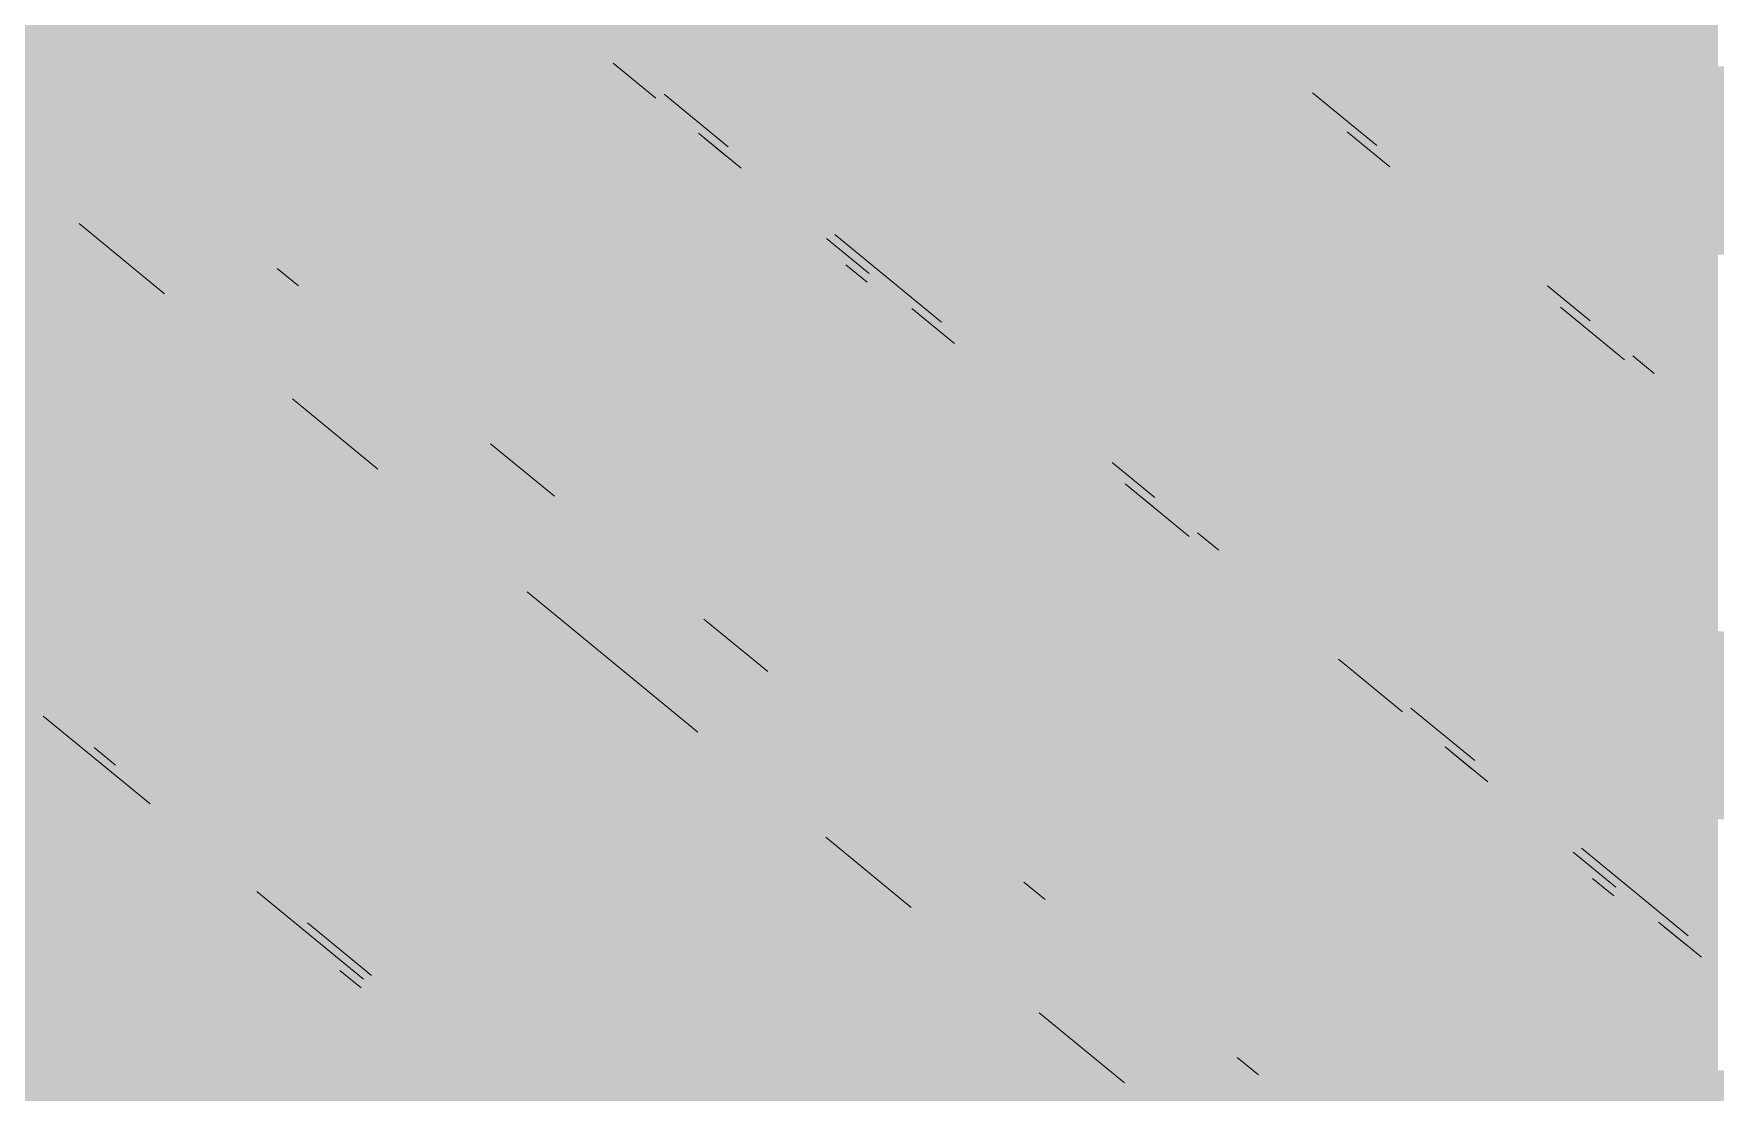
# Paper-space layout '03 3D Building and Roof' of a CAD drawing. Header units: millimetres. Extents: x 5 to 415, y 5 to 292.
# Drawn here: x 260.248 to 262.83, y 73.23 to 74.856 of the extents above; entities that cross this region are included whole.
import ezdxf

# ---------------------------------------------------------------- set-up
doc = ezdxf.new("R2010")
doc.units = ezdxf.units.MM
doc.layers.add('EXISTING', color=7, linetype='Continuous')
doc.layers.add('IMAGES', color=7, linetype='Continuous')

# ---------------------------------------------------------------- blocks, each defined once
blk = doc.blocks.new('SHEET_03')
at = {"layer": 'EXISTING', "color": 250, "lineweight": 9}
for p, q in [((261.1377, 74.8109), (261.2032, 74.757)), ((261.314, 74.6821), (261.2157, 74.7629)), ((262.3101, 74.6842), (262.2118, 74.765)), ((261.2688, 74.7031), (261.3343, 74.6493)), ((261.3106, 74.6686), (261.2779, 74.6956)), ((262.2649, 74.7053), (262.3304, 74.6514)), ((260.3174, 74.5642), (260.4485, 74.4565)), ((261.4654, 74.5415), (261.5309, 74.4877)), ((261.6417, 74.4127), (261.4778, 74.5474)), ((260.6545, 74.4686), (260.6217, 74.4955)), ((261.5275, 74.4742), (261.4947, 74.5012)), ((262.6378, 74.4149), (262.5722, 74.4688)), ((261.5964, 74.4338), (261.6619, 74.3799)), ((262.5925, 74.436), (262.6908, 74.3552)), ((262.7361, 74.3341), (262.7033, 74.361)), ((260.645, 74.2949), (260.7761, 74.1872)), ((261.0476, 74.1454), (260.9494, 74.2262)), ((261.9693, 74.1434), (261.9038, 74.1973)), ((261.924, 74.1645), (262.0223, 74.0837)), ((261.9659, 74.13), (261.9331, 74.1569)), ((262.0676, 74.0626), (262.0348, 74.0895)), ((261.0054, 73.9986), (261.2675, 73.7832)), ((261.3753, 73.8761), (261.277, 73.9569)), ((262.2517, 73.8951), (262.35, 73.8143)), ((262.4608, 73.7394), (262.3625, 73.8202)), ((260.2625, 73.8076), (260.4264, 73.6729)), ((260.3733, 73.7326), (260.3406, 73.7596)), ((262.4155, 73.7605), (262.481, 73.7066)), ((262.4574, 73.726), (262.4246, 73.7529)), ((261.4641, 73.6216), (261.5952, 73.5138)), ((262.7884, 73.4701), (262.6246, 73.6047)), ((262.6121, 73.5989), (262.6776, 73.545)), ((261.8012, 73.5259), (261.7684, 73.5529)), ((262.6742, 73.5316), (262.6415, 73.5585)), ((260.5902, 73.5383), (260.754, 73.4036)), ((260.7665, 73.4095), (260.6682, 73.4903)), ((262.7431, 73.4911), (262.8087, 73.4373)), ((262.785, 73.4567), (262.7522, 73.4836)), ((260.7506, 73.3902), (260.7178, 73.4171)), ((261.7918, 73.3522), (261.9228, 73.2445)), ((262.1288, 73.2566), (262.0961, 73.2835))]:
    blk.add_line(p, q, dxfattribs=at)
at = {"layer": 'IMAGES', "color": 7}
for points in [[(260.2327, 74.8058), (260.3291, 74.8058), (260.2327, 74.9022), (260.3291, 74.9022)], [(260.3291, 74.8058), (260.4255, 74.8058), (260.3291, 74.9022), (260.4255, 74.9022)], [(260.4255, 74.8058), (260.8109, 74.8058), (260.4255, 74.9022), (260.8109, 74.9022)], [(260.8109, 74.8058), (260.9073, 74.8058), (260.8109, 74.9022), (260.9073, 74.9022)], [(260.9073, 74.8058), (261.0036, 74.8058), (260.9073, 74.9022), (261.0036, 74.9022)], [(261.0036, 74.8058), (261.1964, 74.8058), (261.0036, 74.9022), (261.1964, 74.9022)], [(261.1964, 74.8058), (261.2927, 74.8058), (261.1964, 74.9022), (261.2927, 74.9022)], [(261.2927, 74.8058), (261.3891, 74.8058), (261.2927, 74.9022), (261.3891, 74.9022)], [(261.3891, 74.8058), (261.9673, 74.8058), (261.3891, 74.9022), (261.9673, 74.9022)], [(261.9673, 74.8058), (262.0636, 74.8058), (261.9673, 74.9022), (262.0636, 74.9022)], [(262.0636, 74.8058), (262.2564, 74.8058), (262.0636, 74.9022), (262.2564, 74.9022)], [(262.2564, 74.8058), (262.3527, 74.8058), (262.2564, 74.9022), (262.3527, 74.9022)], [(262.3527, 74.8058), (262.8345, 74.8058), (262.3527, 74.9022), (262.8345, 74.9022)], [(260.2327, 74.7094), (260.3291, 74.7094), (260.2327, 74.8058), (260.3291, 74.8058)], [(260.3291, 74.7094), (260.4255, 74.7094), (260.3291, 74.8058), (260.4255, 74.8058)], [(260.4255, 74.7094), (260.5218, 74.7094), (260.4255, 74.8058), (260.5218, 74.8058)], [(260.5218, 74.7094), (261.0036, 74.7094), (260.5218, 74.8058), (261.0036, 74.8058)], [(261.0036, 74.7094), (261.1, 74.7094), (261.0036, 74.8058), (261.1, 74.8058)], [(261.1, 74.7094), (261.1964, 74.7094), (261.1, 74.8058), (261.1964, 74.8058)], [(261.1964, 74.7094), (261.2927, 74.7094), (261.1964, 74.8058), (261.2927, 74.8058)], [(261.2927, 74.7094), (261.3891, 74.7094), (261.2927, 74.8058), (261.3891, 74.8058)], [(261.3891, 74.7094), (261.4855, 74.7094), (261.3891, 74.8058), (261.4855, 74.8058)], [(261.4855, 74.7094), (261.9673, 74.7094), (261.4855, 74.8058), (261.9673, 74.8058)], [(261.9673, 74.7094), (262.0636, 74.7094), (261.9673, 74.8058), (262.0636, 74.8058)], [(262.0636, 74.7094), (262.16, 74.7094), (262.0636, 74.8058), (262.16, 74.8058)], [(262.16, 74.7094), (262.3527, 74.7094), (262.16, 74.8058), (262.3527, 74.8058)], [(262.3527, 74.7094), (262.4491, 74.7094), (262.3527, 74.8058), (262.4491, 74.8058)], [(262.4491, 74.7094), (263.1236, 74.7094), (262.4491, 74.8058), (263.1236, 74.8058)], [(260.2327, 74.613), (260.4255, 74.613), (260.2327, 74.7094), (260.4255, 74.7094)], [(260.4255, 74.613), (260.5218, 74.613), (260.4255, 74.7094), (260.5218, 74.7094)], [(260.5218, 74.613), (260.6182, 74.613), (260.5218, 74.7094), (260.6182, 74.7094)], [(260.6182, 74.613), (260.7145, 74.613), (260.6182, 74.7094), (260.7145, 74.7094)], [(260.7145, 74.613), (261.1, 74.613), (260.7145, 74.7094), (261.1, 74.7094)], [(261.1, 74.613), (261.1964, 74.613), (261.1, 74.7094), (261.1964, 74.7094)], [(261.1964, 74.613), (261.3891, 74.613), (261.1964, 74.7094), (261.3891, 74.7094)], [(261.3891, 74.613), (261.4855, 74.613), (261.3891, 74.7094), (261.4855, 74.7094)], [(261.4855, 74.613), (261.5818, 74.613), (261.4855, 74.7094), (261.5818, 74.7094)], [(261.5818, 74.613), (262.0636, 74.613), (261.5818, 74.7094), (262.0636, 74.7094)], [(262.0636, 74.613), (262.16, 74.613), (262.0636, 74.7094), (262.16, 74.7094)], [(262.16, 74.613), (262.2564, 74.613), (262.16, 74.7094), (262.2564, 74.7094)], [(262.2564, 74.613), (262.4491, 74.613), (262.2564, 74.7094), (262.4491, 74.7094)], [(262.4491, 74.613), (262.5455, 74.613), (262.4491, 74.7094), (262.5455, 74.7094)], [(262.5455, 74.613), (263.22, 74.613), (262.5455, 74.7094), (263.22, 74.7094)], [(260.2327, 74.5166), (260.4255, 74.5166), (260.2327, 74.613), (260.4255, 74.613)], [(260.4255, 74.5166), (260.5218, 74.5166), (260.4255, 74.613), (260.5218, 74.613)], [(260.5218, 74.5166), (260.6182, 74.5166), (260.5218, 74.613), (260.6182, 74.613)], [(260.6182, 74.5166), (260.7145, 74.5166), (260.6182, 74.613), (260.7145, 74.613)], [(260.7145, 74.5166), (261.1964, 74.5166), (260.7145, 74.613), (261.1964, 74.613)], [(261.1964, 74.5166), (261.2927, 74.5166), (261.1964, 74.613), (261.2927, 74.613)], [(261.2927, 74.5166), (261.3891, 74.5166), (261.2927, 74.613), (261.3891, 74.613)], [(261.3891, 74.5166), (261.4855, 74.5166), (261.3891, 74.613), (261.4855, 74.613)], [(261.4855, 74.5166), (261.5818, 74.5166), (261.4855, 74.613), (261.5818, 74.613)], [(261.5818, 74.5166), (261.6782, 74.5166), (261.5818, 74.613), (261.6782, 74.613)], [(261.6782, 74.5166), (262.16, 74.5166), (261.6782, 74.613), (262.16, 74.613)], [(262.16, 74.5166), (262.2564, 74.5166), (262.16, 74.613), (262.2564, 74.613)], [(262.2564, 74.5166), (262.3527, 74.5166), (262.2564, 74.613), (262.3527, 74.613)], [(262.3527, 74.5166), (262.5455, 74.5166), (262.3527, 74.613), (262.5455, 74.613)], [(262.5455, 74.5166), (262.6418, 74.5166), (262.5455, 74.613), (262.6418, 74.613)], [(262.6418, 74.5166), (263.22, 74.5166), (262.6418, 74.613), (263.22, 74.613)], [(260.2327, 74.4202), (260.3291, 74.4202), (260.2327, 74.5166), (260.3291, 74.5166)], [(260.3291, 74.4202), (260.4255, 74.4202), (260.3291, 74.5166), (260.4255, 74.5166)], [(260.4255, 74.4202), (260.5218, 74.4202), (260.4255, 74.5166), (260.5218, 74.5166)], [(260.5218, 74.4202), (260.6182, 74.4202), (260.5218, 74.5166), (260.6182, 74.5166)], [(260.6182, 74.4202), (260.7145, 74.4202), (260.6182, 74.5166), (260.7145, 74.5166)], [(260.7145, 74.4202), (260.8109, 74.4202), (260.7145, 74.5166), (260.8109, 74.5166)], [(260.8109, 74.4202), (260.9073, 74.4202), (260.8109, 74.5166), (260.9073, 74.5166)], [(260.9073, 74.4202), (261.2927, 74.4202), (260.9073, 74.5166), (261.2927, 74.5166)], [(261.2927, 74.4202), (261.3891, 74.4202), (261.2927, 74.5166), (261.3891, 74.5166)], [(261.3891, 74.4202), (261.4855, 74.4202), (261.3891, 74.5166), (261.4855, 74.5166)], [(261.4855, 74.4202), (261.6782, 74.4202), (261.4855, 74.5166), (261.6782, 74.5166)], [(261.6782, 74.4202), (261.7745, 74.4202), (261.6782, 74.5166), (261.7745, 74.5166)], [(261.7745, 74.4202), (262.2564, 74.4202), (261.7745, 74.5166), (262.2564, 74.5166)], [(262.2564, 74.4202), (262.3527, 74.4202), (262.2564, 74.5166), (262.3527, 74.5166)], [(262.3527, 74.4202), (262.4491, 74.4202), (262.3527, 74.5166), (262.4491, 74.5166)], [(262.4491, 74.4202), (262.6418, 74.4202), (262.4491, 74.5166), (262.6418, 74.5166)], [(262.6418, 74.4202), (262.7382, 74.4202), (262.6418, 74.5166), (262.7382, 74.5166)], [(262.7382, 74.4202), (262.8345, 74.4202), (262.7382, 74.5166), (262.8345, 74.5166)], [(259.8473, 74.3238), (260.4255, 74.3238), (259.8473, 74.4202), (260.4255, 74.4202)], [(260.4255, 74.3238), (260.5218, 74.3238), (260.4255, 74.4202), (260.5218, 74.4202)], [(260.5218, 74.3238), (260.6182, 74.3238), (260.5218, 74.4202), (260.6182, 74.4202)], [(260.6182, 74.3238), (260.7145, 74.3238), (260.6182, 74.4202), (260.7145, 74.4202)], [(260.7145, 74.3238), (260.8109, 74.3238), (260.7145, 74.4202), (260.8109, 74.4202)], [(260.8109, 74.3238), (260.9073, 74.3238), (260.8109, 74.4202), (260.9073, 74.4202)], [(260.9073, 74.3238), (261.0036, 74.3238), (260.9073, 74.4202), (261.0036, 74.4202)], [(261.0036, 74.3238), (261.4855, 74.3238), (261.0036, 74.4202), (261.4855, 74.4202)], [(261.4855, 74.3238), (261.5818, 74.3238), (261.4855, 74.4202), (261.5818, 74.4202)], [(261.5818, 74.3238), (261.7745, 74.3238), (261.5818, 74.4202), (261.7745, 74.4202)], [(261.7745, 74.3238), (261.8709, 74.3238), (261.7745, 74.4202), (261.8709, 74.4202)], [(261.8709, 74.3238), (262.4491, 74.3238), (261.8709, 74.4202), (262.4491, 74.4202)], [(262.4491, 74.3238), (262.5455, 74.3238), (262.4491, 74.4202), (262.5455, 74.4202)], [(262.5455, 74.3238), (262.7382, 74.3238), (262.5455, 74.4202), (262.7382, 74.4202)], [(262.7382, 74.3238), (262.8345, 74.3238), (262.7382, 74.4202), (262.8345, 74.4202)], [(259.9436, 74.2274), (260.4255, 74.2274), (259.9436, 74.3238), (260.4255, 74.3238)], [(260.4255, 74.2274), (260.5218, 74.2274), (260.4255, 74.3238), (260.5218, 74.3238)], [(260.5218, 74.2274), (260.6182, 74.2274), (260.5218, 74.3238), (260.6182, 74.3238)], [(260.6182, 74.2274), (260.7145, 74.2274), (260.6182, 74.3238), (260.7145, 74.3238)], [(260.7145, 74.2274), (260.8109, 74.2274), (260.7145, 74.3238), (260.8109, 74.3238)], [(260.8109, 74.2274), (260.9073, 74.2274), (260.8109, 74.3238), (260.9073, 74.3238)], [(260.9073, 74.2274), (261.0036, 74.2274), (260.9073, 74.3238), (261.0036, 74.3238)], [(261.0036, 74.2274), (261.1, 74.2274), (261.0036, 74.3238), (261.1, 74.3238)], [(261.1, 74.2274), (261.4855, 74.2274), (261.1, 74.3238), (261.4855, 74.3238)], [(261.4855, 74.2274), (261.5818, 74.2274), (261.4855, 74.3238), (261.5818, 74.3238)], [(261.5818, 74.2274), (261.6782, 74.2274), (261.5818, 74.3238), (261.6782, 74.3238)], [(261.6782, 74.2274), (261.7745, 74.2274), (261.6782, 74.3238), (261.7745, 74.3238)], [(261.7745, 74.2274), (261.8709, 74.2274), (261.7745, 74.3238), (261.8709, 74.3238)], [(261.8709, 74.2274), (261.9673, 74.2274), (261.8709, 74.3238), (261.9673, 74.3238)], [(261.9673, 74.2274), (262.0636, 74.2274), (261.9673, 74.3238), (262.0636, 74.3238)], [(262.0636, 74.2274), (262.5455, 74.2274), (262.0636, 74.3238), (262.5455, 74.3238)], [(262.5455, 74.2274), (262.6418, 74.2274), (262.5455, 74.3238), (262.6418, 74.3238)], [(262.6418, 74.2274), (262.7382, 74.2274), (262.6418, 74.3238), (262.7382, 74.3238)], [(262.7382, 74.2274), (262.8345, 74.2274), (262.7382, 74.3238), (262.8345, 74.3238)], [(260.04, 74.131), (260.5218, 74.131), (260.04, 74.2274), (260.5218, 74.2274)], [(260.5218, 74.131), (260.6182, 74.131), (260.5218, 74.2274), (260.6182, 74.2274)], [(260.6182, 74.131), (260.7145, 74.131), (260.6182, 74.2274), (260.7145, 74.2274)], [(260.7145, 74.131), (260.8109, 74.131), (260.7145, 74.2274), (260.8109, 74.2274)], [(260.8109, 74.131), (260.9073, 74.131), (260.8109, 74.2274), (260.9073, 74.2274)], [(260.9073, 74.131), (261.0036, 74.131), (260.9073, 74.2274), (261.0036, 74.2274)], [(261.0036, 74.131), (261.1, 74.131), (261.0036, 74.2274), (261.1, 74.2274)], [(261.1, 74.131), (261.1964, 74.131), (261.1, 74.2274), (261.1964, 74.2274)], [(261.1964, 74.131), (261.2927, 74.131), (261.1964, 74.2274), (261.2927, 74.2274)], [(261.2927, 74.131), (261.6782, 74.131), (261.2927, 74.2274), (261.6782, 74.2274)], [(261.6782, 74.131), (261.7745, 74.131), (261.6782, 74.2274), (261.7745, 74.2274)], [(261.7745, 74.131), (261.8709, 74.131), (261.7745, 74.2274), (261.8709, 74.2274)], [(261.8709, 74.131), (261.9673, 74.131), (261.8709, 74.2274), (261.9673, 74.2274)], [(261.9673, 74.131), (262.0636, 74.131), (261.9673, 74.2274), (262.0636, 74.2274)], [(262.0636, 74.131), (262.16, 74.131), (262.0636, 74.2274), (262.16, 74.2274)], [(262.16, 74.131), (262.6418, 74.131), (262.16, 74.2274), (262.6418, 74.2274)], [(262.6418, 74.131), (262.7382, 74.131), (262.6418, 74.2274), (262.7382, 74.2274)], [(262.7382, 74.0346), (262.8345, 74.0346), (262.7382, 74.2274), (262.8345, 74.2274)], [(260.04, 74.0346), (260.6182, 74.0346), (260.04, 74.131), (260.6182, 74.131)], [(260.6182, 74.0346), (260.7145, 74.0346), (260.6182, 74.131), (260.7145, 74.131)], [(260.7145, 74.0346), (260.8109, 74.0346), (260.7145, 74.131), (260.8109, 74.131)], [(260.8109, 74.0346), (260.9073, 74.0346), (260.8109, 74.131), (260.9073, 74.131)], [(260.9073, 74.0346), (261.0036, 74.0346), (260.9073, 74.131), (261.0036, 74.131)], [(261.0036, 73.9382), (261.1, 73.9382), (261.0036, 74.131), (261.1, 74.131)], [(261.1, 74.0346), (261.1964, 74.0346), (261.1, 74.131), (261.1964, 74.131)], [(261.1964, 74.0346), (261.2927, 74.0346), (261.1964, 74.131), (261.2927, 74.131)], [(261.2927, 74.0346), (261.3891, 74.0346), (261.2927, 74.131), (261.3891, 74.131)], [(261.3891, 74.0346), (261.7745, 74.0346), (261.3891, 74.131), (261.7745, 74.131)], [(261.7745, 74.0346), (261.8709, 74.0346), (261.7745, 74.131), (261.8709, 74.131)], [(261.8709, 74.0346), (261.9673, 74.0346), (261.8709, 74.131), (261.9673, 74.131)], [(261.9673, 74.0346), (262.0636, 74.0346), (261.9673, 74.131), (262.0636, 74.131)], [(262.0636, 74.0346), (262.16, 74.0346), (262.0636, 74.131), (262.16, 74.131)], [(262.16, 74.0346), (262.2564, 74.0346), (262.16, 74.131), (262.2564, 74.131)], [(262.2564, 74.0346), (262.7382, 74.0346), (262.2564, 74.131), (262.7382, 74.131)], [(260.2327, 73.9382), (260.3291, 73.9382), (260.2327, 74.0346), (260.3291, 74.0346)], [(260.3291, 73.9382), (260.7145, 73.9382), (260.3291, 74.0346), (260.7145, 74.0346)], [(260.7145, 73.9382), (260.8109, 73.9382), (260.7145, 74.0346), (260.8109, 74.0346)], [(260.8109, 73.9382), (260.9073, 73.9382), (260.8109, 74.0346), (260.9073, 74.0346)], [(260.9073, 73.9382), (261.0036, 73.9382), (260.9073, 74.0346), (261.0036, 74.0346)], [(261.1, 73.9382), (261.2927, 73.9382), (261.1, 74.0346), (261.2927, 74.0346)], [(261.2927, 73.9382), (261.3891, 73.9382), (261.2927, 74.0346), (261.3891, 74.0346)], [(261.3891, 73.9382), (261.4855, 73.9382), (261.3891, 74.0346), (261.4855, 74.0346)], [(261.4855, 73.9382), (261.8709, 73.9382), (261.4855, 74.0346), (261.8709, 74.0346)], [(261.8709, 73.9382), (261.9673, 73.9382), (261.8709, 74.0346), (261.9673, 74.0346)], [(261.9673, 73.9382), (262.0636, 73.9382), (261.9673, 74.0346), (262.0636, 74.0346)], [(262.0636, 73.9382), (262.16, 73.9382), (262.0636, 74.0346), (262.16, 74.0346)], [(262.16, 73.9382), (262.2564, 73.9382), (262.16, 74.0346), (262.2564, 74.0346)], [(262.2564, 73.9382), (262.3527, 73.9382), (262.2564, 74.0346), (262.3527, 74.0346)], [(262.3527, 73.9382), (262.4491, 73.9382), (262.3527, 74.0346), (262.4491, 74.0346)], [(262.4491, 73.9382), (262.8345, 73.9382), (262.4491, 74.0346), (262.8345, 74.0346)], [(260.2327, 73.8418), (260.3291, 73.8418), (260.2327, 73.9382), (260.3291, 73.9382)], [(260.3291, 73.8418), (260.4255, 73.8418), (260.3291, 73.9382), (260.4255, 73.9382)], [(260.4255, 73.8418), (260.9073, 73.8418), (260.4255, 73.9382), (260.9073, 73.9382)], [(260.9073, 73.8418), (261.0036, 73.8418), (260.9073, 73.9382), (261.0036, 73.9382)], [(261.0036, 73.8418), (261.1, 73.8418), (261.0036, 73.9382), (261.1, 73.9382)], [(261.1, 73.8418), (261.1964, 73.8418), (261.1, 73.9382), (261.1964, 73.9382)], [(261.1964, 73.8418), (261.2927, 73.8418), (261.1964, 73.9382), (261.2927, 73.9382)], [(261.2927, 73.8418), (261.3891, 73.8418), (261.2927, 73.9382), (261.3891, 73.9382)], [(261.3891, 73.8418), (261.4855, 73.8418), (261.3891, 73.9382), (261.4855, 73.9382)], [(261.4855, 73.8418), (261.5818, 73.8418), (261.4855, 73.9382), (261.5818, 73.9382)], [(261.5818, 73.8418), (262.0636, 73.8418), (261.5818, 73.9382), (262.0636, 73.9382)], [(262.0636, 73.8418), (262.16, 73.8418), (262.0636, 73.9382), (262.16, 73.9382)], [(262.16, 73.8418), (262.2564, 73.8418), (262.16, 73.9382), (262.2564, 73.9382)], [(262.2564, 73.8418), (262.3527, 73.8418), (262.2564, 73.9382), (262.3527, 73.9382)], [(262.3527, 73.8418), (262.4491, 73.8418), (262.3527, 73.9382), (262.4491, 73.9382)], [(262.4491, 73.8418), (262.5455, 73.8418), (262.4491, 73.9382), (262.5455, 73.9382)], [(262.5455, 73.8418), (263.0273, 73.8418), (262.5455, 73.9382), (263.0273, 73.9382)], [(260.2327, 73.7454), (260.4255, 73.7454), (260.2327, 73.8418), (260.4255, 73.8418)], [(260.4255, 73.7454), (260.5218, 73.7454), (260.4255, 73.8418), (260.5218, 73.8418)], [(260.5218, 73.7454), (261.0036, 73.7454), (260.5218, 73.8418), (261.0036, 73.8418)], [(261.0036, 73.7454), (261.1, 73.7454), (261.0036, 73.8418), (261.1, 73.8418)], [(261.1, 73.7454), (261.1964, 73.7454), (261.1, 73.8418), (261.1964, 73.8418)], [(261.1964, 73.7454), (261.2927, 73.7454), (261.1964, 73.8418), (261.2927, 73.8418)], [(261.2927, 73.7454), (261.4855, 73.7454), (261.2927, 73.8418), (261.4855, 73.8418)], [(261.4855, 73.7454), (261.5818, 73.7454), (261.4855, 73.8418), (261.5818, 73.8418)], [(261.5818, 73.7454), (261.6782, 73.7454), (261.5818, 73.8418), (261.6782, 73.8418)], [(261.6782, 73.7454), (262.16, 73.7454), (261.6782, 73.8418), (262.16, 73.8418)], [(262.16, 73.7454), (262.2564, 73.7454), (262.16, 73.8418), (262.2564, 73.8418)], [(262.2564, 73.7454), (262.4491, 73.7454), (262.2564, 73.8418), (262.4491, 73.8418)], [(262.4491, 73.7454), (262.6418, 73.7454), (262.4491, 73.8418), (262.6418, 73.8418)], [(262.6418, 73.7454), (263.1236, 73.7454), (262.6418, 73.8418), (263.1236, 73.8418)], [(260.2327, 73.649), (260.3291, 73.649), (260.2327, 73.7454), (260.3291, 73.7454)], [(260.3291, 73.649), (260.5218, 73.649), (260.3291, 73.7454), (260.5218, 73.7454)], [(260.5218, 73.649), (260.6182, 73.649), (260.5218, 73.7454), (260.6182, 73.7454)], [(260.6182, 73.649), (261.1, 73.649), (260.6182, 73.7454), (261.1, 73.7454)], [(261.1, 73.649), (261.1964, 73.649), (261.1, 73.7454), (261.1964, 73.7454)], [(261.1964, 73.649), (261.2927, 73.649), (261.1964, 73.7454), (261.2927, 73.7454)], [(261.2927, 73.649), (261.3891, 73.649), (261.2927, 73.7454), (261.3891, 73.7454)], [(261.3891, 73.649), (261.4855, 73.649), (261.3891, 73.7454), (261.4855, 73.7454)], [(261.4855, 73.649), (261.5818, 73.649), (261.4855, 73.7454), (261.5818, 73.7454)], [(261.5818, 73.649), (261.6782, 73.649), (261.5818, 73.7454), (261.6782, 73.7454)], [(261.6782, 73.649), (261.7745, 73.649), (261.6782, 73.7454), (261.7745, 73.7454)], [(261.7745, 73.649), (261.8709, 73.649), (261.7745, 73.7454), (261.8709, 73.7454)], [(261.8709, 73.649), (262.2564, 73.649), (261.8709, 73.7454), (262.2564, 73.7454)], [(262.2564, 73.649), (262.3527, 73.649), (262.2564, 73.7454), (262.3527, 73.7454)], [(262.3527, 73.649), (262.4491, 73.649), (262.3527, 73.7454), (262.4491, 73.7454)], [(262.4491, 73.5526), (262.6418, 73.5526), (262.4491, 73.7454), (262.6418, 73.7454)], [(262.6418, 73.649), (262.7382, 73.649), (262.6418, 73.7454), (262.7382, 73.7454)], [(262.7382, 73.649), (263.22, 73.649), (262.7382, 73.7454), (263.22, 73.7454)], [(260.2327, 73.5526), (260.3291, 73.5526), (260.2327, 73.649), (260.3291, 73.649)], [(260.3291, 73.5526), (260.4255, 73.5526), (260.3291, 73.649), (260.4255, 73.649)], [(260.4255, 73.5526), (260.6182, 73.5526), (260.4255, 73.649), (260.6182, 73.649)], [(260.6182, 73.5526), (260.7145, 73.5526), (260.6182, 73.649), (260.7145, 73.649)], [(260.7145, 73.5526), (260.8109, 73.5526), (260.7145, 73.649), (260.8109, 73.649)], [(260.8109, 73.5526), (261.1964, 73.5526), (260.8109, 73.649), (261.1964, 73.649)], [(261.1964, 73.5526), (261.2927, 73.5526), (261.1964, 73.649), (261.2927, 73.649)], [(261.2927, 73.5526), (261.3891, 73.5526), (261.2927, 73.649), (261.3891, 73.649)], [(261.3891, 73.5526), (261.4855, 73.5526), (261.3891, 73.649), (261.4855, 73.649)], [(261.4855, 73.5526), (261.7745, 73.5526), (261.4855, 73.649), (261.7745, 73.649)], [(261.7745, 73.5526), (261.9673, 73.5526), (261.7745, 73.649), (261.9673, 73.649)], [(261.9673, 73.5526), (262.3527, 73.5526), (261.9673, 73.649), (262.3527, 73.649)], [(262.3527, 73.5526), (262.4491, 73.5526), (262.3527, 73.649), (262.4491, 73.649)], [(262.6418, 73.5526), (262.7382, 73.5526), (262.6418, 73.649), (262.7382, 73.649)], [(262.7382, 73.5526), (262.8345, 73.5526), (262.7382, 73.649), (262.8345, 73.649)], [(259.8473, 73.4562), (260.3291, 73.4562), (259.8473, 73.5526), (260.3291, 73.5526)], [(260.3291, 73.4562), (260.4255, 73.4562), (260.3291, 73.5526), (260.4255, 73.5526)], [(260.4255, 73.4562), (260.5218, 73.4562), (260.4255, 73.5526), (260.5218, 73.5526)], [(260.5218, 73.4562), (260.7145, 73.4562), (260.5218, 73.5526), (260.7145, 73.5526)], [(260.7145, 73.4562), (260.8109, 73.4562), (260.7145, 73.5526), (260.8109, 73.5526)], [(260.8109, 73.4562), (260.9073, 73.4562), (260.8109, 73.5526), (260.9073, 73.5526)], [(260.9073, 73.4562), (261.3891, 73.4562), (260.9073, 73.5526), (261.3891, 73.5526)], [(261.3891, 73.4562), (261.4855, 73.4562), (261.3891, 73.5526), (261.4855, 73.5526)], [(261.4855, 73.4562), (261.5818, 73.4562), (261.4855, 73.5526), (261.5818, 73.5526)], [(261.5818, 73.4562), (261.6782, 73.4562), (261.5818, 73.5526), (261.6782, 73.5526)], [(261.6782, 73.4562), (261.7745, 73.4562), (261.6782, 73.5526), (261.7745, 73.5526)], [(261.7745, 73.4562), (261.9673, 73.4562), (261.7745, 73.5526), (261.9673, 73.5526)], [(261.9673, 73.4562), (262.0636, 73.4562), (261.9673, 73.5526), (262.0636, 73.5526)], [(262.0636, 73.4562), (262.4491, 73.4562), (262.0636, 73.5526), (262.4491, 73.5526)], [(262.4491, 73.4562), (262.5455, 73.4562), (262.4491, 73.5526), (262.5455, 73.5526)], [(262.5455, 73.4562), (262.6418, 73.4562), (262.5455, 73.5526), (262.6418, 73.5526)], [(262.6418, 73.4562), (262.8345, 73.4562), (262.6418, 73.5526), (262.8345, 73.5526)], [(260.04, 73.3598), (260.5218, 73.3598), (260.04, 73.4562), (260.5218, 73.4562)], [(260.5218, 73.3598), (260.6182, 73.3598), (260.5218, 73.4562), (260.6182, 73.4562)], [(260.6182, 73.3598), (260.8109, 73.3598), (260.6182, 73.4562), (260.8109, 73.4562)], [(260.8109, 73.3598), (260.9073, 73.3598), (260.8109, 73.4562), (260.9073, 73.4562)], [(260.9073, 73.3598), (261.0036, 73.3598), (260.9073, 73.4562), (261.0036, 73.4562)], [(261.0036, 73.3598), (261.5818, 73.3598), (261.0036, 73.4562), (261.5818, 73.4562)], [(261.5818, 73.3598), (261.6782, 73.3598), (261.5818, 73.4562), (261.6782, 73.4562)], [(261.6782, 73.3598), (261.7745, 73.3598), (261.6782, 73.4562), (261.7745, 73.4562)], [(261.7745, 73.3598), (261.8709, 73.3598), (261.7745, 73.4562), (261.8709, 73.4562)], [(261.8709, 73.3598), (261.9673, 73.3598), (261.8709, 73.4562), (261.9673, 73.4562)], [(261.9673, 73.3598), (262.0636, 73.3598), (261.9673, 73.4562), (262.0636, 73.4562)], [(262.0636, 73.3598), (262.16, 73.3598), (262.0636, 73.4562), (262.16, 73.4562)], [(262.16, 73.3598), (262.6418, 73.3598), (262.16, 73.4562), (262.6418, 73.4562)], [(262.6418, 73.3598), (262.7382, 73.3598), (262.6418, 73.4562), (262.7382, 73.4562)], [(262.7382, 73.3598), (262.8345, 73.3598), (262.7382, 73.4562), (262.8345, 73.4562)], [(260.1364, 73.2634), (260.6182, 73.2634), (260.1364, 73.3598), (260.6182, 73.3598)], [(260.6182, 73.2634), (260.7145, 73.2634), (260.6182, 73.3598), (260.7145, 73.3598)], [(260.7145, 73.2634), (260.8109, 73.2634), (260.7145, 73.3598), (260.8109, 73.3598)], [(260.8109, 73.2634), (260.9073, 73.2634), (260.8109, 73.3598), (260.9073, 73.3598)], [(260.9073, 73.2634), (261.0036, 73.2634), (260.9073, 73.3598), (261.0036, 73.3598)], [(261.0036, 73.2634), (261.1, 73.2634), (261.0036, 73.3598), (261.1, 73.3598)], [(261.1, 73.2634), (261.5818, 73.2634), (261.1, 73.3598), (261.5818, 73.3598)], [(261.5818, 73.2634), (261.6782, 73.2634), (261.5818, 73.3598), (261.6782, 73.3598)], [(261.6782, 73.2634), (261.7745, 73.2634), (261.6782, 73.3598), (261.7745, 73.3598)], [(261.7745, 73.2634), (261.9673, 73.2634), (261.7745, 73.3598), (261.9673, 73.3598)], [(261.9673, 73.2634), (262.0636, 73.2634), (261.9673, 73.3598), (262.0636, 73.3598)], [(262.0636, 73.2634), (262.16, 73.2634), (262.0636, 73.3598), (262.16, 73.3598)], [(262.16, 73.2634), (262.2564, 73.2634), (262.16, 73.3598), (262.2564, 73.3598)], [(262.2564, 73.2634), (262.8345, 73.2634), (262.2564, 73.3598), (262.8345, 73.3598)], [(260.2327, 73.167), (260.9073, 73.167), (260.2327, 73.2634), (260.9073, 73.2634)], [(260.9073, 73.167), (261.1, 73.167), (260.9073, 73.2634), (261.1, 73.2634)], [(261.1, 73.167), (261.1964, 73.167), (261.1, 73.2634), (261.1964, 73.2634)], [(261.1964, 73.167), (261.6782, 73.167), (261.1964, 73.2634), (261.6782, 73.2634)], [(261.6782, 73.167), (261.7745, 73.167), (261.6782, 73.2634), (261.7745, 73.2634)], [(261.7745, 73.167), (261.8709, 73.167), (261.7745, 73.2634), (261.8709, 73.2634)], [(261.8709, 73.167), (261.9673, 73.167), (261.8709, 73.2634), (261.9673, 73.2634)], [(261.9673, 73.167), (262.0636, 73.167), (261.9673, 73.2634), (262.0636, 73.2634)], [(262.0636, 73.167), (262.16, 73.167), (262.0636, 73.2634), (262.16, 73.2634)], [(262.16, 73.167), (262.2564, 73.167), (262.16, 73.2634), (262.2564, 73.2634)], [(262.2564, 73.167), (262.3527, 73.167), (262.2564, 73.2634), (262.3527, 73.2634)], [(262.3527, 73.167), (262.9309, 73.167), (262.3527, 73.2634), (262.9309, 73.2634)]]:
    blk.add_solid(points, dxfattribs=at)

psp = doc.layouts.new('03 3D Building and Roof')

# ---------------------------------------------------------------- block references
psp.add_blockref('SHEET_03', (0, 0))

doc.saveas('drawing.dxf')
